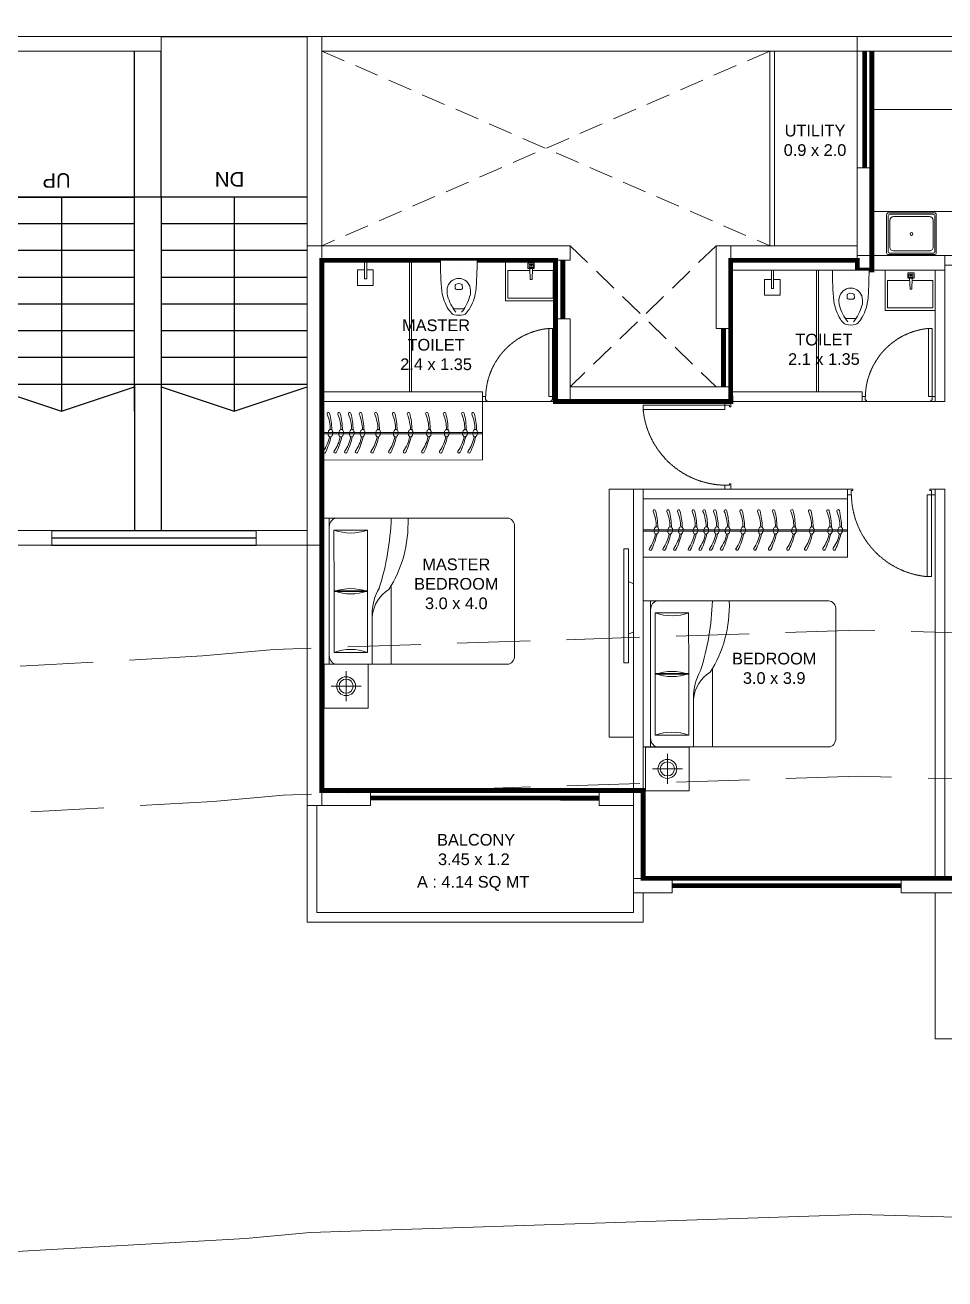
# Model space of a CAD drawing. Header units: inches. Extents: x 27644242 to 29761523, y -859349 to 216979.
# Drawn here: x 29189557 to 29199005, y -568808 to -555926 of the extents above; entities that cross this region are included whole.
import ezdxf

# ---------------------------------------------------------------- set-up
doc = ezdxf.new("R2010")
doc.units = ezdxf.units.IN
doc.header["$MEASUREMENT"] = 0
doc.set_wipeout_variables(frame=1)
for name, pattern in [('01-Xref Col Podium Lvl-1$0$HIDDEN', [0.375, 0.25, -0.125]), ('DASHED', [0.75, 0.5, -0.25]), ('DASHED2', [0.375, 0.25, -0.125]), ('HIDDEN', [0.375, 0.25, -0.125])]:
    doc.linetypes.add(name, pattern=pattern)
doc.layers.get('Defpoints').update_dxf_attribs({"color": 8})
for name, color, linetype, lineweight in [('AHC-A-DUCT', 14, 'HIDDEN', 5), ('DOOR', 4, 'Continuous', 0), ('ELEVATION', 40, 'Continuous', 13), ('FURN', 250, 'Continuous', 0), ('RVA Site Boundary', 17, 'Continuous', 15), ('WALL', 7, 'Continuous', 20), ('WINDOW', 162, 'Continuous', 13)]:
    doc.layers.add(name, color=color, linetype=linetype, lineweight=lineweight)
for name, color, linetype in [('KPA Elevation Line 3', 252, 'Continuous'), ('KPA General Plan Line', 1, 'Continuous'), ('KPA Glass', 152, 'Continuous'), ('KPA Stair Line', 253, 'Continuous'), ('KPA Text', 7, 'Continuous'), ('text', 7, 'Continuous')]:
    doc.layers.add(name, color=color, linetype=linetype)
doc.styles.add('AMITS', font='arial.ttf')
doc.styles.get("Standard").update_dxf_attribs({"font": 'swiss.ttf'})

# ---------------------------------------------------------------- blocks, each defined once
blk = doc.blocks.new('A$C69BC79EC')
for p, q in [((980, 3480), (230, 3230)), ((980, 1280), (980, 3480)), ((1730, 3230), (980, 3480)), ((2755, 3480), (2005, 3230)), ((2755, 1280), (2755, 3480)), ((3505, 3230), (2755, 3480))]:
    blk.add_line(p, q)
at = {"layer": 'KPA Elevation Line 3'}
for p, q in [((1730, 1280), (1730, 3480)), ((2005, 3480), (2005, 1280)), ((1730, 3205), (2005, 3205)), ((1730, 1280), (2005, 1280))]:
    blk.add_line(p, q, dxfattribs=at)
at = {"layer": 'KPA General Plan Line'}
blk.add_line((1730, -370), (230, -370), dxfattribs=at)
at = {"layer": 'KPA Glass', "ltscale": 500}
for p, q in [((2855, 4855), (755, 4855)), ((2855, 4780), (755, 4780)), ((2855, 4705), (755, 4705))]:
    blk.add_line(p, q, dxfattribs=at)
at = {"layer": 'KPA Stair Line', "ltscale": 500}
for p, q in [((1730, 3205), (1730, 4705)), ((2005, 3205), (2005, 4705)), ((1730, 1280), (1730, -220)), ((2005, 1280), (2005, -220))]:
    blk.add_line(p, q, dxfattribs=at)
at = {"layer": 'KPA Stair Line'}
for p, q in [((230, 3205), (1730, 3205)), ((2005, 3205), (3505, 3205)), ((230, 2930), (1730, 2930)), ((2005, 2930), (3505, 2930)), ((230, 2655), (1730, 2655)), ((2005, 2655), (3505, 2655)), ((230, 2380), (1730, 2380)), ((2005, 2380), (3505, 2380)), ((230, 2105), (1730, 2105)), ((2005, 2105), (3505, 2105)), ((230, 1830), (1730, 1830)), ((2005, 1830), (3505, 1830)), ((230, 1555), (1730, 1555)), ((2005, 1555), (3505, 1555)), ((230, 1280), (1730, 1280)), ((3505, 1280), (2005, 1280)), ((2005, 1280), (3505, 1280))]:
    blk.add_line(p, q, dxfattribs=at)
at = {"layer": 'WALL', "ltscale": 500}
for p, q in [((755, 4855), (80, 4855)), ((80, -370), (80, 4855)), ((755, 4705), (755, 4855)), ((2855, 4705), (2855, 4855)), ((3655, 4855), (2855, 4855)), ((3655, 4855), (3655, -370)), ((755, 4705), (230, 4705)), ((230, -370), (230, 4705)), ((3505, 4705), (2855, 4705)), ((3505, 4705), (3505, -220)), ((1730, -220), (3505, -220)), ((1730, -220), (1730, -370)), ((80, -370), (230, -370)), ((1730, -370), (3655, -370))]:
    blk.add_line(p, q, dxfattribs=at)
at = {"layer": 'KPA Text', "extrusion": (-0.021168, 5.594e-15, 0.999776)}
for s, p in [('DN', (-1023, 877, -18)), ('UP', (-1035, 2659, -55))]:
    blk.add_text(s, height=150, rotation=90, dxfattribs=at).set_placement(p)
blk = doc.blocks.new('DOOR_750')
at = {"layer": 'DOOR'}
for points in [[(-70, 50), (-32, 50), (-32, 750), (-70, 750)], [(-750, 50), (-718, 50), (-718, 12), (-705, 12), (-705, 0), (-750, 0)], [(0, 50), (-32, 50), (-32, 12), (-45, 12), (-45, 0), (0, 0)]]:
    blk.add_lwpolyline(points, close=True, dxfattribs=at)
at = {"layer": 'DOOR', "linetype": 'DASHED', "ltscale": 10}
blk.add_arc((-2, 38), 715, 95.4221, 179.0403, dxfattribs=at)
blk = doc.blocks.new('KITCHEN')
at = {"layer": 'FURN'}
for p, q in [((-135610, 231799, 0), (-135610, 232190, 0)), ((-135596, 231813, 0), (-135596, 232176, 0)), ((-135120, 232209, 0), (-135591, 232209, 0)), ((-135134, 232195, 0), (-135577, 232195, 0)), ((-135172, 232171, 0), (-135539, 232171, 0)), ((-135115, 231813, 0), (-135115, 232176, 0)), ((-135100, 231799, 0), (-135100, 232190, 0)), ((-135578, 231857, 0), (-135578, 232132, 0)), ((-135133, 232132, 0), (-135133, 231857, 0)), ((-135120, 231779, 0), (-135591, 231779, 0)), ((-135134, 231794, 0), (-135577, 231794, 0)), ((-135172, 231818, 0), (-135539, 231818, 0))]:
    blk.add_line(p, q, dxfattribs=at)
blk.add_circle((-135356, 231997, 0), 14.6, dxfattribs=at)
for centre, radius, start, end in [((-135591, 232190, 0), 19.4, 89.9999, 179.9999), ((-135577, 232176, 0), 19.4, 89.9999, 179.9999), ((-135539, 232132, 0), 38.9, 89.9999, 179.9999), ((-135172, 232132, 0), 38.9, 359.9999, 89.9999), ((-135134, 232176, 0), 19.4, 359.9999, 89.9999), ((-135120, 232190, 0), 19.4, 359.9999, 89.9999), ((-135591, 231799, 0), 19.4, 180.0001, 270.0001), ((-135577, 231813, 0), 19.4, 180.0001, 270.0001), ((-135539, 231857, 0), 38.9, 179.9999, 269.9999), ((-135172, 231857, 0), 38.9, 269.9999, 359.9999), ((-135134, 231813, 0), 19.4, 270.0001, 0.0001), ((-135120, 231799, 0), 19.4, 270.0001, 0.0001)]:
    blk.add_arc(centre, radius, start, end, dxfattribs=at)
blk = doc.blocks.new('DNDNDNNDDN')
at = {"layer": 'FURN', "extrusion": (9.36485e-09, 6.40542e-09, 1)}
blk.add_line((172, 833, 0), (173, 233, 0), dxfattribs=at)
at = {"layer": 'FURN'}
for p, q in [((2273, 833, 0), (172, 833, 0)), ((2272, 833, 0), (2273, 233, 0)), ((2273, 564, 0), (173, 564, 0)), ((2273, 552, 0), (174, 552, 0)), ((2273, 233, 0), (173, 233, 0))]:
    blk.add_line(p, q, dxfattribs=at)
at = {"layer": 'FURN', "extrusion": (9.36485e-09, 6.40542e-09, 1)}
for points in [[(244, 520, 0.144333), (253, 521, 0.107177), (262, 529, 0.077818), (269, 540, 0.065016), (272, 555, 0.065016), (272, 570, 0.077818), (268, 583, 0.107177), (260, 592, 0.144333), (252, 595, 0.144333), (243, 594, 0.107177), (234, 586, 0.077818), (227, 575, 0.065016), (224, 560, 0.065016), (224, 545, 0.077818), (228, 533, 0.107177), (236, 523, 0.144333)], [(349, 520, 0.144333), (358, 521, 0.107177), (367, 529, 0.077818), (373, 540, 0.065016), (377, 555, 0.065016), (376, 570, 0.077818), (372, 583, 0.107177), (365, 592, 0.144333), (356, 595, 0.144333), (347, 594, 0.107177), (338, 586, 0.077818), (332, 575, 0.065016), (328, 560, 0.065016), (329, 545, 0.077818), (333, 533, 0.107177), (340, 523, 0.144333)], [(537, 520, 0.144333), (546, 522, 0.107177), (555, 529, 0.077818), (561, 540, 0.065016), (565, 555, 0.065016), (564, 570, 0.077818), (560, 583, 0.107177), (553, 592, 0.144333), (544, 596, 0.144333), (535, 594, 0.107177), (526, 586, 0.077818), (520, 575, 0.065016), (516, 560, 0.065016), (517, 545, 0.077818), (521, 533, 0.107177), (528, 523, 0.144333)], [(719, 520, 0.144333), (728, 522, 0.107177), (737, 529, 0.077818), (743, 540, 0.065016), (747, 555, 0.065016), (747, 571, 0.077818), (743, 583, 0.107177), (735, 592, 0.144333), (727, 596, 0.144333), (718, 594, 0.107177), (708, 586, 0.077818), (702, 575, 0.065016), (698, 560, 0.065016), (699, 545, 0.077818), (703, 533, 0.107177), (710, 523, 0.144333)], [(907, 520, 0.144333), (916, 522, 0.107177), (925, 529, 0.077818), (932, 540, 0.065016), (935, 555, 0.065016), (935, 571, 0.077818), (931, 583, 0.107177), (923, 592, 0.144333), (915, 596, 0.144333), (906, 594, 0.107177), (897, 586, 0.077818), (890, 575, 0.065016), (887, 560, 0.065016), (887, 545, 0.077818), (891, 533, 0.107177), (899, 523, 0.144333)], [(1059, 520, 0.144333), (1068, 522, 0.107177), (1078, 529, 0.077818), (1084, 541, 0.065016), (1087, 555, 0.065016), (1087, 571, 0.077818), (1083, 583, 0.107177), (1076, 592, 0.144333), (1067, 596, 0.144333), (1058, 594, 0.107177), (1049, 586, 0.077818), (1042, 575, 0.065016), (1039, 560, 0.065016), (1039, 545, 0.077818), (1043, 533, 0.107177), (1051, 524, 0.144333)], [(1242, 520, 0.144333), (1251, 522, 0.107177), (1260, 529, 0.077818), (1266, 541, 0.065016), (1270, 555, 0.065016), (1269, 571, 0.077818), (1265, 583, 0.107177), (1258, 592, 0.144333), (1249, 596, 0.144333), (1240, 594, 0.107177), (1231, 587, 0.077818), (1225, 575, 0.065016), (1221, 560, 0.065016), (1222, 545, 0.077818), (1226, 533, 0.107177), (1233, 524, 0.144333)], [(1401, 520, 0.144333), (1410, 522, 0.107177), (1419, 530, 0.077818), (1426, 541, 0.065016), (1429, 556, 0.065016), (1429, 571, 0.077818), (1425, 583, 0.107177), (1417, 592, 0.144333), (1409, 596, 0.144333), (1400, 594, 0.107177), (1390, 587, 0.077818), (1384, 575, 0.065016), (1381, 561, 0.065016), (1381, 545, 0.077818), (1385, 533, 0.107177), (1393, 524, 0.144333)], [(1512, 520, 0.144333), (1520, 522, 0.107177), (1530, 530, 0.077818), (1536, 541, 0.065016), (1540, 556, 0.065016), (1539, 571, 0.077818), (1535, 583, 0.107177), (1528, 592, 0.144333), (1519, 596, 0.144333), (1510, 594, 0.107177), (1501, 587, 0.077818), (1495, 575, 0.065016), (1491, 561, 0.065016), (1492, 545, 0.077818), (1496, 533, 0.107177), (1503, 524, 0.144333)], [(1620, 520, 0.144333), (1629, 522, 0.107177), (1639, 530, 0.077818), (1645, 541, 0.065016), (1648, 556, 0.065016), (1648, 571, 0.077818), (1644, 583, 0.107177), (1637, 593, 0.144333), (1628, 596, 0.144333), (1619, 594, 0.107177), (1610, 587, 0.077818), (1603, 576, 0.065016), (1600, 561, 0.065016), (1600, 545, 0.077818), (1604, 533, 0.107177), (1612, 524, 0.144333)], [(1731, 520, 0.144333), (1740, 522, 0.107177), (1749, 530, 0.077818), (1756, 541, 0.065016), (1759, 556, 0.065016), (1759, 571, 0.077818), (1755, 583, 0.107177), (1747, 593, 0.144333), (1739, 596, 0.144333), (1730, 594, 0.107177), (1720, 587, 0.077818), (1714, 576, 0.065016), (1711, 561, 0.065016), (1711, 545, 0.077818), (1715, 533, 0.107177), (1723, 524, 0.144333)], [(1881, 520, 0.144333), (1890, 522, 0.107177), (1899, 530, 0.077818), (1905, 541, 0.065016), (1909, 556, 0.065016), (1909, 571, 0.077818), (1905, 583, 0.107177), (1897, 593, 0.144333), (1889, 596, 0.144333), (1880, 594, 0.107177), (1870, 587, 0.077818), (1864, 576, 0.065016), (1860, 561, 0.065016), (1861, 545, 0.077818), (1865, 533, 0.107177), (1872, 524, 0.144333)], [(1991, 520, 0.144333), (2000, 522, 0.107177), (2010, 530, 0.077818), (2016, 541, 0.065016), (2020, 556, 0.065016), (2019, 571, 0.077818), (2015, 583, 0.107177), (2008, 593, 0.144333), (1999, 596, 0.144333), (1990, 594, 0.107177), (1981, 587, 0.077818), (1975, 576, 0.065016), (1971, 561, 0.065016), (1971, 545, 0.077818), (1975, 533, 0.107177), (1983, 524, 0.144333)], [(2132, 520, 0.144333), (2141, 522, 0.107177), (2151, 530, 0.077818), (2157, 541, 0.065016), (2160, 556, 0.065016), (2160, 571, 0.077818), (2156, 583, 0.107177), (2149, 593, 0.144333), (2140, 596, 0.144333), (2131, 594, 0.107177), (2122, 587, 0.077818), (2115, 576, 0.065016), (2112, 561, 0.065016), (2112, 545, 0.077818), (2116, 533, 0.107177), (2124, 524, 0.144333)]]:
    blk.add_lwpolyline(points, format="xyb", close=True, dxfattribs=at)
for points in [[(234, 525, 0.057952), (257, 354, 1.08017), (282, 363, -0.102886), (250, 520, -0.821198)], [(338, 525, 0.057952), (362, 354, 1.08017), (386, 363, -0.102886), (354, 520, -0.821198)], [(526, 525, 0.057952), (550, 354, 1.08017), (574, 363, -0.102886), (542, 520, -0.821198)], [(709, 525, 0.057952), (732, 354, 1.08017), (757, 363, -0.102886), (725, 520, -0.821198)], [(897, 525, 0.057952), (920, 355, 1.08017), (945, 363, -0.102886), (913, 521, -0.821198)], [(1049, 525, 0.057952), (1072, 355, 1.08017), (1097, 363, -0.102886), (1065, 521, -0.821198)], [(1231, 525, 0.057952), (1254, 355, 1.08017), (1279, 363, -0.102886), (1247, 521, -0.821198)], [(1391, 525, 0.057952), (1414, 355, 1.08017), (1439, 363, -0.102886), (1407, 521, -0.821198)], [(1501, 525, 0.057952), (1524, 355, 1.08017), (1549, 363, -0.102886), (1517, 521, -0.821198)], [(1610, 525, 0.057952), (1633, 355, 1.08017), (1658, 363, -0.102886), (1626, 521, -0.821198)], [(1721, 526, 0.057952), (1744, 355, 1.08017), (1769, 363, -0.102886), (1737, 521, -0.821198)], [(1871, 525, 0.057952), (1894, 355, 1.08017), (1919, 363, -0.102886), (1887, 521, -0.821198)], [(1981, 526, 0.057952), (2004, 355, 1.08017), (2029, 363, -0.102886), (1997, 521, -0.821198)], [(2122, 525, 0.057952), (2145, 355, 1.08017), (2170, 363, -0.102886), (2138, 521, -0.821198)]]:
    blk.add_lwpolyline(points, format="xyb", dxfattribs=at)
for centre, radius, start, end in [((967, 426, 0), 745, 153.8497, 167.1166), ((644, 515, 0), 395, 145.0214, 168.5184), ((310, 749, 0), 13.2, 325.0212, 153.8495), ((1072, 426, 0), 745, 153.8497, 167.1166), ((749, 515, 0), 395, 145.0214, 168.5184), ((415, 749, 0), 13.2, 325.0212, 153.8495), ((1260, 426, 0), 745, 153.8497, 167.1166), ((937, 515, 0), 395, 145.0214, 168.5184), ((603, 749, 0), 13.2, 325.0212, 153.8495), ((1442, 426, 0), 745, 153.8497, 167.1166), ((1119, 515, 0), 395, 145.0214, 168.5184), ((785, 749, 0), 13.2, 325.0212, 153.8495), ((1630, 427, 0), 745, 153.8497, 167.1166), ((1307, 515, 0), 395, 145.0214, 168.5184), ((973, 749, 0), 13.2, 325.0212, 153.8495), ((1783, 427, 0), 745, 153.8497, 167.1166), ((1460, 516, 0), 395, 145.0214, 168.5184), ((1125, 749, 0), 13.2, 325.0212, 153.8495), ((1965, 427, 0), 745, 153.8497, 167.1166), ((1642, 516, 0), 395, 145.0214, 168.5184), ((1308, 749, 0), 13.2, 325.0212, 153.8495), ((2124, 427, 0), 745, 153.8497, 167.1166), ((1801, 516, 0), 395, 145.0214, 168.5184), ((1467, 749, 0), 13.2, 325.0212, 153.8495), ((2235, 427, 0), 745, 153.8497, 167.1166), ((1912, 516, 0), 395, 145.0214, 168.5184), ((1578, 749, 0), 13.2, 325.0212, 153.8495), ((2344, 427, 0), 745, 153.8497, 167.1166), ((2020, 516, 0), 395, 145.0214, 168.5184), ((1686, 750, 0), 13.2, 325.0212, 153.8495), ((2454, 427, 0), 745, 153.8497, 167.1166), ((2131, 516, 0), 395, 145.0214, 168.5184), ((1797, 750, 0), 13.2, 325.0212, 153.8495), ((2604, 427, 0), 745, 153.8497, 167.1166), ((2281, 516, 0), 395, 145.0214, 168.5184), ((1947, 750, 0), 13.2, 325.0212, 153.8495), ((2715, 427, 0), 745, 153.8497, 167.1166), ((2392, 516, 0), 395, 145.0214, 168.5184), ((2057, 750, 0), 13.2, 325.0212, 153.8495), ((2856, 427, 0), 745, 153.8497, 167.1166), ((2532, 516, 0), 395, 145.0214, 168.5184), ((2198, 750, 0), 13.2, 325.0212, 153.8495)]:
    blk.add_arc(centre, radius, start, end, dxfattribs=at)
blk = doc.blocks.new('A$C700F438C')
at = {"layer": 'FURN', "color": 8, "extrusion": (-6.65399e-08, 5.27913e-08, 1)}
for p, q in [((0.073, 1.5, 0), (1.83, 1.5, 0)), ((1.98, 1.5, 0), (1.53, 1.5, 0)), ((1.98, 1.5, 0), (1.53, 1.5, 0)), ((1.98, 1.5, 0), (1.53, 1.5, 0)), ((1.904, 1.5, 0), (1.904, 0, 0)), ((0, 0.091, 0), (0, 1.409, 0)), ((1.855, 1.378, 0), (1.512, 1.378, 0)), ((1.512, 1.378, 0), (1.512, 0.747, 0)), ((1.855, 0.747, 0), (1.855, 1.378, 0)), ((1.267, 0.799, 0), (1.267, 0, 0)), ((1.512, 0.122, 0), (1.512, 0.754, 0)), ((1.512, 0.754, 0), (1.855, 0.754, 0)), ((1.512, 0.747, 0), (1.855, 0.747, 0)), ((1.855, 0.754, 0), (1.855, 0.122, 0)), ((1.463, 0.503, 0), (1.463, 0, 0)), ((1.83, 0, 0), (0.074, 0, 0)), ((1.855, 0.122, 0), (1.512, 0.122, 0)), ((1.904, 0, 0), (1.98, 0, 0))]:
    blk.add_line(p, q, dxfattribs=at)
at = {"layer": 'FURN', "linetype": 'Continuous', "lineweight": 0, "extrusion": (-6.65399e-08, 5.27913e-08, 1)}
blk.add_line((1.83, 0, 0), (1.917, 0, 0), dxfattribs=at)
at = {"layer": 'FURN', "color": 8, "extrusion": (6.65399e-08, -5.27913e-08, -1)}
for centre, major_axis, ratio, start_param, end_param in [((0.073, 1.409, 0), (0, -0.0914, 0), 0.803207, 1.570796, 3.141593), ((1.959, 1.454, 0), (0, -1.077, 0), 0.803207, 0.880587, 1.613256), ((3.067, 1.603, 0), (0, -2.243, 0), 0.803207, 1.197175, 1.525138), ((1.83, 1.409, 0), (0, -0.0914, 0), 0.803207, 3.141593, 4.712389), ((1.683, 2.11, 0), (0, -0.762, 0), 0.803207, -0.283794, 0.283794), ((-0.032, 0.19, 0), (-1.467, -0.494, 0), 0.581007, 3.019706, 3.343381), ((1.684, 0.015, 0), (0, -0.762, 0), 0.803207, 2.857799, 3.425387), ((0.669, 0.085, 0), (-0.705, -0.615, 0), 0.604617, 2.952061, 3.536756), ((0.074, 0.091, 0), (0, -0.0914, 0), 0.803207, 0, 1.570796), ((1.83, 0.092, 0), (0, -0.0914, 0), 0.803207, -1.570796, 0)]:
    blk.add_ellipse(centre, major_axis=major_axis, ratio=ratio, start_param=start_param, end_param=end_param, dxfattribs=at)
at = {"layer": 'FURN', "color": 8, "extrusion": (-6.65399e-08, 5.27913e-08, 1)}
for centre, start_param, end_param in [((1.683, 1.485, 0), -0.283794, 0.283794), ((1.684, -0.61, 0), 2.857799, 3.425387)]:
    blk.add_ellipse(centre, major_axis=(0, -0.762, 0), ratio=0.803207, start_param=start_param, end_param=end_param, dxfattribs=at)
blk = doc.blocks.new('BEDROOM')
at = {"layer": 'FURN', "linetype": 'Continuous', "extrusion": (-5.00305e-08, -8.66553e-08, 1)}
for p, q in [((1066, 501, 0), (1066, 193, 0)), ((912, 347, 0), (1220, 347, 0))]:
    blk.add_line(p, q, dxfattribs=at)
at = {"layer": 'FURN', "ltscale": 500}
blk.add_line((1315, 122, 0), (1315, -1378, 0), dxfattribs=at)
at = {"layer": 'FURN', "ltscale": 0.05, "extrusion": (-5.00305e-08, -8.66553e-08, 1), "elevation": 0}
blk.add_lwpolyline([(1291, 122), (841, 122), (841, 572), (1291, 572)], close=True, dxfattribs=at)
at = {"layer": 'FURN', "linetype": 'Continuous', "extrusion": (-5.00305e-08, -8.66553e-08, 1)}
for radius in [97, 72.8]:
    blk.add_circle((1066, 347, 0), radius, dxfattribs=at)
at = {"layer": 'FURN', "extrusion": (-3.01072e-07, 1.30707e-07, 1), "xscale": -1000.000000000015, "yscale": 1000.000000000015, "zscale": 1000.000000000007, "rotation": 180.0236273616612}
blk.add_blockref('A$C700F438C', (-665, 121, 0), dxfattribs=at)
blk = doc.blocks.new('TVVVV')
at = {"layer": 'FURN', "ltscale": 1000, "elevation": 0}
blk.add_lwpolyline([(-130, 740), (-82, 740), (-82, -429), (-130, -429)], close=True, dxfattribs=at)
for points in [[(-130, 447), (-179, 422)], [(-130, -96), (-179, -71)]]:
    blk.add_lwpolyline(points, dxfattribs=at)
blk = doc.blocks.new('A$C3D5F2F58')
at = {"color": 0, "linetype": 'ByBlock'}
blk.add_wipeout([(188, 0), (-188, 0), (-185, -125), (-183, -194), (-179, -263), (-176, -302), (-170, -349), (-151, -415), (-144, -433), (-131, -459), (-112, -495), (-106, -504), (-86, -530), (-72, -545), (-64, -553), (-56, -558), (-41, -562), (-23, -564), (3, -565), (30, -563), (47, -561), (56, -558), (74, -543), (101, -511), (135, -451), (158, -392), (171, -340), (179, -260), (185, -136), (187, -46)], dxfattribs=at)
for p, q in [((-188, 0), (188, 0)), ((0, -63), (0, -63)), ((-38, -282), (-36, -255)), ((36, -255), (38, -282)), ((-24, -298), (24, -298)), ((-43, -497), (43, -497))]:
    blk.add_line(p, q, dxfattribs=at)
at = {"color": 0, "linetype": 'ByBlock', "extrusion": (0, 0, -1)}
for centre, major_axis, ratio, start_param, end_param in [((3903, 5), (4088, 164), 0.940247, 3.100232, 3.182953), ((-3903, 5), (-4088, 164), 0.940247, 3.100232, 3.182953), ((0, -305), (84.4, 84.4), 1, 4.07333, 6.922251), ((-27, -256), (6.03, 6.03), 1, 4.01894, 4.852375), ((0, -292), (-38.2, 38.2), 1, 0.139988, 1.430816), ((27, -256), (6.03, 6.03), 1, -0.139979, 0.693472), ((276, -258), (321, 321), 1, 3.353441, 3.79389), ((87, -319), (147, 147), 1, 3.705861, 4.079165), ((326, -246), (-323, 323), 1, 4.816657, 5.23508), ((-24, -284), (10, 10), 1, 2.356198, 4.018929), ((24, -284), (-10, 10), 1, 2.264265, 3.926995), ((-326, -246), (-323, 323), 1, 2.618909, 3.037332), ((-276, -258), (-321, 321), 1, 2.489302, 2.929752), ((-87, -319), (-147, 147), 1, 2.204028, 2.577331), ((119, -350), (193, 193), 1, 3.092098, 3.328462), ((-43, -474), (16.1, 16.1), 1, 2.356198, 3.387836), ((43, -474), (16.1, 16.1), 1, 1.324559, 2.356198), ((-119, -350), (193, 193), 1, 1.383935, 1.620298), ((-41, -527), (24.1, 24.1), 1, 2.528301, 3.092099), ((0, -292), (-193, 193), 1, 3.75489, 4.099099), ((41, -527), (24.1, 24.1), 1, 1.620298, 2.184095)]:
    blk.add_ellipse(centre, major_axis=major_axis, ratio=ratio, start_param=start_param, end_param=end_param, dxfattribs=at)
blk = doc.blocks.new('A$C3E645E75')
at = {"extrusion": (0, 0, -1), "zscale": -0.9999999999999998, "rotation": 179.9999999999989}
blk.add_blockref('A$C3D5F2F58', (0, 0), dxfattribs=at)
blk = doc.blocks.new('A$C3C731254-flat-1')
at = {"layer": 'FURN'}
for p, q in [((-77430, -2820), (-77431, -2802)), ((-77430, -2802), (-77318, -2797)), ((-77430, -2820), (-77318, -2825))]:
    blk.add_line(p, q, dxfattribs=at)
for points in [[(-77233, -3061), (-77648, -3061), (-77648, -2547), (-77233, -2547)], [(-77263, -2843), (-77263, -2778), (-77318, -2778), (-77318, -2843)], [(-77275, -2831), (-77275, -2791), (-77306, -2791), (-77306, -2831)], [(-77287, -2819), (-77287, -2803), (-77293, -2803), (-77293, -2819)]]:
    blk.add_lwpolyline(points, close=True, dxfattribs=at)
blk.add_lwpolyline([(-77339, -2824), (-77339, -3036), (-77623, -3036), (-77623, -2572), (-77339, -2572), (-77339, -2798)], dxfattribs=at)
blk = doc.blocks.new('A$C3A956F37-flat-1')
at = {"layer": 'FURN'}
blk.add_line((-168, 90), (0, 90), dxfattribs=at)
for points in [[(-97, 67), (-97, 0), (-259, 0), (-259, 161), (-97, 161), (-97, 90)], [(0, 67), (-191, 67), (-191, 90), (-168, 90)]]:
    blk.add_lwpolyline(points, dxfattribs=at)
blk = doc.blocks.new('wardrobe')
at = {"layer": 'FURN', "extrusion": (9.36485e-09, -6.40542e-09, 1)}
for p, q in [((-179340, 670701, 0), (-179340, 671302, 0)), ((-179340, 671302, 0), (-177690, 671301, 0)), ((-177690, 670700, 0), (-179340, 670701, 0))]:
    blk.add_line(p, q, dxfattribs=at)
at = {"layer": 'FURN'}
for p, q in [((-177690, 670700, 0), (-177690, 671301, 0)), ((-177690, 670981, 0), (-179339, 670982, 0)), ((-177690, 670969, 0), (-179339, 670970, 0))]:
    blk.add_line(p, q, dxfattribs=at)
at = {"layer": 'FURN', "extrusion": (9.36485e-09, -6.40542e-09, 1)}
for points in [[(-179279, 671009, -0.057952), (-179255, 671179, -1.08017), (-179230, 671171, 0.102886), (-179262, 671013, 0.821198)], [(-179174, 671009, -0.057952), (-179151, 671179, -1.08017), (-179126, 671171, 0.102886), (-179158, 671013, 0.821198)], [(-178986, 671009, -0.057952), (-178963, 671179, -1.08017), (-178938, 671171, 0.102886), (-178970, 671013, 0.821198)], [(-178804, 671008, -0.057952), (-178781, 671179, -1.08017), (-178756, 671171, 0.102886), (-178788, 671013, 0.821198)], [(-178616, 671008, -0.057952), (-178592, 671179, -1.08017), (-178567, 671171, 0.102886), (-178599, 671013, 0.821198)], [(-178463, 671008, -0.057952), (-178440, 671179, -1.08017), (-178415, 671170, 0.102886), (-178447, 671013, 0.821198)], [(-178281, 671008, -0.057952), (-178258, 671179, -1.08017), (-178233, 671170, 0.102886), (-178265, 671013, 0.821198)], [(-178122, 671008, -0.057952), (-178099, 671179, -1.08017), (-178074, 671170, 0.102886), (-178106, 671013, 0.821198)], [(-178011, 671008, -0.057952), (-177988, 671179, -1.08017), (-177963, 671170, 0.102886), (-177995, 671013, 0.821198)], [(-177902, 671008, -0.057952), (-177879, 671179, -1.08017), (-177854, 671170, 0.102886), (-177886, 671013, 0.821198)], [(-177792, 671008, -0.057952), (-177769, 671179, -1.08017), (-177744, 671170, 0.102886), (-177776, 671013, 0.821198)]]:
    blk.add_lwpolyline(points, format="xyb", dxfattribs=at)
for points in [[(-179268, 671014, -0.144333), (-179259, 671012, -0.107177), (-179250, 671005, -0.077818), (-179244, 670993, -0.065016), (-179240, 670979, -0.065016), (-179241, 670963, -0.077818), (-179245, 670951, -0.107177), (-179252, 670942, -0.144333), (-179261, 670938, -0.144333), (-179269, 670940, -0.107177), (-179279, 670947, -0.077818), (-179285, 670959, -0.065016), (-179289, 670974, -0.065016), (-179288, 670989, -0.077818), (-179284, 671001, -0.107177), (-179277, 671010, -0.144333)], [(-179164, 671014, -0.144333), (-179155, 671012, -0.107177), (-179146, 671004, -0.077818), (-179139, 670993, -0.065016), (-179136, 670978, -0.065016), (-179136, 670963, -0.077818), (-179140, 670951, -0.107177), (-179148, 670942, -0.144333), (-179156, 670938, -0.144333), (-179165, 670940, -0.107177), (-179174, 670947, -0.077818), (-179181, 670959, -0.065016), (-179184, 670973, -0.065016), (-179184, 670989, -0.077818), (-179180, 671001, -0.107177), (-179172, 671010, -0.144333)], [(-178976, 671014, -0.144333), (-178967, 671012, -0.107177), (-178958, 671004, -0.077818), (-178951, 670993, -0.065016), (-178948, 670978, -0.065016), (-178948, 670963, -0.077818), (-178952, 670951, -0.107177), (-178960, 670941, -0.144333), (-178968, 670938, -0.144333), (-178977, 670940, -0.107177), (-178986, 670947, -0.077818), (-178993, 670958, -0.065016), (-178996, 670973, -0.065016), (-178996, 670989, -0.077818), (-178992, 671001, -0.107177), (-178984, 671010, -0.144333)], [(-178794, 671014, -0.144333), (-178785, 671012, -0.107177), (-178775, 671004, -0.077818), (-178769, 670993, -0.065016), (-178765, 670978, -0.065016), (-178766, 670963, -0.077818), (-178770, 670951, -0.107177), (-178777, 670941, -0.144333), (-178786, 670938, -0.144333), (-178795, 670940, -0.107177), (-178804, 670947, -0.077818), (-178810, 670958, -0.065016), (-178814, 670973, -0.065016), (-178814, 670989, -0.077818), (-178810, 671001, -0.107177), (-178802, 671010, -0.144333)], [(-178605, 671014, -0.144333), (-178596, 671012, -0.107177), (-178587, 671004, -0.077818), (-178581, 670993, -0.065016), (-178577, 670978, -0.065016), (-178578, 670963, -0.077818), (-178582, 670951, -0.107177), (-178589, 670941, -0.144333), (-178598, 670938, -0.144333), (-178606, 670940, -0.107177), (-178616, 670947, -0.077818), (-178622, 670958, -0.065016), (-178626, 670973, -0.065016), (-178625, 670989, -0.077818), (-178621, 671001, -0.107177), (-178614, 671010, -0.144333)], [(-178453, 671013, -0.144333), (-178444, 671012, -0.107177), (-178435, 671004, -0.077818), (-178428, 670993, -0.065016), (-178425, 670978, -0.065016), (-178425, 670963, -0.077818), (-178429, 670951, -0.107177), (-178437, 670941, -0.144333), (-178445, 670938, -0.144333), (-178454, 670939, -0.107177), (-178464, 670947, -0.077818), (-178470, 670958, -0.065016), (-178473, 670973, -0.065016), (-178473, 670988, -0.077818), (-178469, 671001, -0.107177), (-178461, 671010, -0.144333)], [(-178271, 671013, -0.144333), (-178262, 671012, -0.107177), (-178253, 671004, -0.077818), (-178246, 670993, -0.065016), (-178243, 670978, -0.065016), (-178243, 670963, -0.077818), (-178247, 670951, -0.107177), (-178255, 670941, -0.144333), (-178263, 670938, -0.144333), (-178272, 670939, -0.107177), (-178281, 670947, -0.077818), (-178288, 670958, -0.065016), (-178291, 670973, -0.065016), (-178291, 670988, -0.077818), (-178287, 671001, -0.107177), (-178279, 671010, -0.144333)], [(-178111, 671013, -0.144333), (-178103, 671012, -0.107177), (-178093, 671004, -0.077818), (-178087, 670993, -0.065016), (-178083, 670978, -0.065016), (-178084, 670963, -0.077818), (-178088, 670951, -0.107177), (-178095, 670941, -0.144333), (-178104, 670938, -0.144333), (-178113, 670939, -0.107177), (-178122, 670947, -0.077818), (-178128, 670958, -0.065016), (-178132, 670973, -0.065016), (-178131, 670988, -0.077818), (-178127, 671000, -0.107177), (-178120, 671010, -0.144333)], [(-178001, 671013, -0.144333), (-177992, 671012, -0.107177), (-177983, 671004, -0.077818), (-177976, 670993, -0.065016), (-177973, 670978, -0.065016), (-177973, 670963, -0.077818), (-177977, 670950, -0.107177), (-177985, 670941, -0.144333), (-177993, 670938, -0.144333), (-178002, 670939, -0.107177), (-178011, 670947, -0.077818), (-178018, 670958, -0.065016), (-178021, 670973, -0.065016), (-178021, 670988, -0.077818), (-178017, 671000, -0.107177), (-178009, 671010, -0.144333)], [(-177892, 671013, -0.144333), (-177883, 671012, -0.107177), (-177874, 671004, -0.077818), (-177867, 670993, -0.065016), (-177864, 670978, -0.065016), (-177864, 670963, -0.077818), (-177868, 670950, -0.107177), (-177876, 670941, -0.144333), (-177884, 670938, -0.144333), (-177893, 670939, -0.107177), (-177903, 670947, -0.077818), (-177909, 670958, -0.065016), (-177912, 670973, -0.065016), (-177912, 670988, -0.077818), (-177908, 671000, -0.107177), (-177900, 671010, -0.144333)], [(-177782, 671013, -0.144333), (-177773, 671012, -0.107177), (-177763, 671004, -0.077818), (-177757, 670993, -0.065016), (-177753, 670978, -0.065016), (-177754, 670963, -0.077818), (-177758, 670950, -0.107177), (-177765, 670941, -0.144333), (-177774, 670938, -0.144333), (-177783, 670939, -0.107177), (-177792, 670947, -0.077818), (-177798, 670958, -0.065016), (-177802, 670973, -0.065016), (-177801, 670988, -0.077818), (-177798, 671000, -0.107177), (-177790, 671010, -0.144333)]]:
    blk.add_lwpolyline(points, format="xyb", close=True, dxfattribs=at)
for centre, radius, start, end in [((-178545, 671107, 0), 745, 192.8834, 206.1503), ((-178868, 671018, 0), 395, 191.4816, 214.9786), ((-178441, 671107, 0), 745, 192.8834, 206.1503), ((-178764, 671018, 0), 395, 191.4816, 214.9786), ((-178253, 671107, 0), 745, 192.8834, 206.1503), ((-178576, 671018, 0), 395, 191.4816, 214.9786), ((-178070, 671107, 0), 745, 192.8834, 206.1503), ((-178393, 671018, 0), 395, 191.4816, 214.9786), ((-177882, 671107, 0), 745, 192.8834, 206.1503), ((-178205, 671018, 0), 395, 191.4816, 214.9786), ((-177730, 671107, 0), 745, 192.8834, 206.1503), ((-178053, 671018, 0), 395, 191.4816, 214.9786), ((-177548, 671107, 0), 745, 192.8834, 206.1503), ((-177871, 671018, 0), 395, 191.4816, 214.9786), ((-177388, 671107, 0), 745, 192.8834, 206.1503), ((-177711, 671018, 0), 395, 191.4816, 214.9786), ((-177278, 671107, 0), 745, 192.8834, 206.1503), ((-177601, 671018, 0), 395, 191.4816, 214.9786), ((-177169, 671107, 0), 745, 192.8834, 206.1503), ((-177492, 671018, 0), 395, 191.4816, 214.9786), ((-177058, 671107, 0), 745, 192.8834, 206.1503), ((-177381, 671018, 0), 395, 191.4816, 214.9786), ((-179202, 670785, 0), 13.2, 206.1505, 34.9788), ((-179098, 670785, 0), 13.2, 206.1505, 34.9788), ((-178910, 670784, 0), 13.2, 206.1505, 34.9788), ((-178728, 670784, 0), 13.2, 206.1505, 34.9788), ((-178539, 670784, 0), 13.2, 206.1505, 34.9788), ((-178387, 670784, 0), 13.2, 206.1505, 34.9788), ((-178205, 670784, 0), 13.2, 206.1505, 34.9788), ((-178045, 670784, 0), 13.2, 206.1505, 34.9788), ((-177935, 670784, 0), 13.2, 206.1505, 34.9788), ((-177826, 670784, 0), 13.2, 206.1505, 34.9788), ((-177715, 670784, 0), 13.2, 206.1505, 34.9788)]:
    blk.add_arc(centre, radius, start, end, dxfattribs=at)

msp = doc.modelspace()

# ---------------------------------------------------------------- linework, layer by layer
at = {"layer": 'AHC-A-DUCT', "linetype": 'DASHED2', "ltscale": 1000}
for p, q in [((29192605, -556192.7), (29197205, -558192.7)), ((29197205, -556192.7), (29192605, -558192.8)), ((29195154.9, -558192.8), (29196654, -559642.7)), ((29196654.7, -558192.7), (29195155, -559642.7))]:
    msp.add_line(p, q, dxfattribs=at)
at = {"layer": 'Defpoints', "ltscale": 500}
msp.add_lwpolyline([(29198255, -556192.7, 50, 50, 0), (29198255, -558442.7, 50, 50, 0), (29198105, -558442.7, 50, 50, 0), (29198105, -558342.7, 50, 50, 0), (29196804.7, -558342.7, 50, 50, 0), (29196804.9, -559792.7, 50, 50, 0), (29195005, -559792.7, 50, 50, 0), (29195005, -558342.8, 50, 50, 0), (29192605, -558342.8, 50, 50, 0), (29192605, -563790.4, 50, 50, 0), (29195905, -563790.5, 50, 50, 0), (29195904.9, -564692.8, 50, 50, 0), (29198905, -564692.7, 50, 50, 0), (29198905, -564692.7, 50, 50, 0), (29202305, -564692.7, 50, 50, 0), (29202305, -556192.7, 50, 50, 0), (29200905, -556192.7, 50, 50, 0)], format="xyseb", dxfattribs=at)
at = {"layer": 'ELEVATION', "ltscale": 500}
msp.add_line((29197255, -556192.7), (29197255, -558192.7), dxfattribs=at)
msp.add_lwpolyline([(29198105, -558192.7), (29197205, -558192.7), (29197205, -556192.7), (29198105, -556192.7)], close=True, dxfattribs=at)
for points in [[(29195905, -564842.7), (29195905, -565142.8), (29192455, -565142.8), (29192455, -563942.8)], [(29195805, -564842.7), (29195805, -565042.8), (29192555, -565042.8), (29192555, -563942.8)], [(29202455, -564842.7), (29202455, -566342.8), (29198905, -566342.8), (29198905, -564842.7)]]:
    msp.add_lwpolyline(points, dxfattribs=at)
at = {"layer": 'FURN', "ltscale": 500}
for p, q in [((29198255, -556792.7), (29201155, -556792.7)), ((29198255, -557842.7), (29200555, -557842.7)), ((29193505, -559692.7), (29193505, -558342.8)), ((29193525, -559692.7), (29193525, -558342.8)), ((29197684.8, -559692.7), (29197684.8, -558442.6)), ((29197704.8, -559692.7), (29197704.8, -558442.6)), ((29195005, -559792.7), (29194255, -559792.7)), ((29198155, -559792.7), (29198905, -559792.7))]:
    msp.add_line(p, q, dxfattribs=at)
msp.add_lwpolyline([(29195805, -563242.7), (29195555, -563242.7), (29195555, -560692.7), (29195805, -560692.7)], close=True, dxfattribs=at)
at = {"layer": 'RVA Site Boundary', "color": 252, "linetype": '01-Xref Col Podium Lvl-1$0$HIDDEN', "ltscale": 3000}
for points in [[(29231312, -549025.5), (29232593.5, -553810.5), (29232809, -554593.2), (29230679.7, -558519.2), (29233721.9, -561379.8), (29233857.3, -565592.2), (29233201.3, -566975.4), (29232989.8, -566957), (29225919.7, -566343), (29223927.3, -566088.3), (29223618.3, -564480.6), (29220459.5, -563897), (29220222.7, -563853.2), (29211095.5, -561637.6), (29205394.3, -563466), (29204079.9, -563809.2), (29198121.3, -563642.6), (29192206.9, -563837.4), (29191488.7, -563902.8), (29184187.3, -564319.7)], [(29229864.4, -549418.7), (29231145.9, -554203.6), (29231202.5, -554409), (29228810, -558820.2), (29232242.6, -562047.8), (29232346.4, -565277.5), (29232292.7, -565390.8), (29226079.8, -564851.2), (29225195.2, -564738.2), (29224898, -563191.7), (29220732.1, -562421.9), (29220536.2, -562385.7), (29211039.3, -560080.4), (29204975.4, -562025.1), (29203907.9, -562303.8), (29198117.6, -562141.9), (29192114.1, -562339.6), (29191377.9, -562406.7), (29184076.5, -562823.6)]]:
    msp.add_lwpolyline(points, dxfattribs=at)
at = {"layer": 'RVA Site Boundary', "ltscale": 500}
msp.add_lwpolyline([(29206650.9, -567788.7), (29204804, -568271.1), (29204289, -568316.8), (29198132.5, -568144.7), (29192485.4, -568330.7), (29191821.2, -568391.2), (29184519.6, -568808.1)], dxfattribs=at)
at = {"layer": 'WALL', "ltscale": 500}
for p, q in [((29198255, -557392.7), (29198105, -557392.7)), ((29198255, -558292.7), (29198255, -557392.7)), ((29198105, -558192.7), (29196804.8, -558192.7)), ((29196804.8, -558192.7), (29196804.8, -558342.7)), ((29199005, -558292.7), (29198105, -558292.7)), ((29199005, -558442.7), (29199005, -558292.7)), ((29196804.8, -558342.7), (29198105, -558342.7))]:
    msp.add_line(p, q, dxfattribs=at)
for points in [[(29192605.4, -556192.7), (29198105, -556192.7), (29198105, -556042.7), (29192605.4, -556042.7)], [(29201305, -556042.7), (29198105, -556042.7), (29198105, -556192.7), (29201305, -556192.7)], [(29192455, -563942.8), (29192605, -563942.8), (29192605, -558192.8), (29192455, -558192.8)], [(29196654.8, -558192.7), (29196804.8, -558192.7), (29196804.8, -559042.7), (29196654.8, -559042.7)], [(29201255, -558392.7), (29201255, -558292.7), (29199005, -558292.7), (29199005, -558392.7)], [(29199005, -558442.7), (29198905, -558442.7), (29198905, -559792.7), (29199005, -559792.7)], [(29195005, -559792.7), (29195155, -559792.7), (29195155, -558942.7), (29195005, -558942.7)], [(29196805, -559642.7), (29195155, -559642.7), (29195155, -559792.7), (29196805, -559792.7)], [(29198155, -559792.7), (29198155, -559692.7), (29196805, -559692.7), (29196805, -559792.7)], [(29195905, -560692.7), (29195805, -560692.7), (29195805, -564692.7), (29195905, -564692.7)], [(29198005, -560792.7), (29198005, -560692.7), (29195905, -560692.7), (29195905, -560792.7)], [(29199005, -560692.7), (29198905, -560692.7), (29198905, -564692.7), (29199005, -564692.7)], [(29193105, -563942.3), (29193105, -563792.3), (29192605, -563792.7), (29192605, -563942.7)], [(29195805, -563942.3), (29195805, -563792.3), (29195455, -563792.7), (29195455, -563942.7)], [(29196205, -564842.7), (29196205, -564692.7), (29195805, -564692.7), (29195805, -564842.7)], [(29199705, -564842.7), (29199705, -564692.7), (29198555, -564692.7), (29198555, -564842.7)]]:
    msp.add_lwpolyline(points, close=True, dxfattribs=at)
msp.add_lwpolyline([(29192605, -559792.7), (29194255, -559792.7), (29194255, -559692.7), (29192605, -559692.7)], dxfattribs=at)
at = {"layer": 'WINDOW', "ltscale": 500, "const_width": 50}
for points in [[(29198180, -557392.7), (29198180, -556192.7)], [(29195080, -558942.7), (29195080, -558342.8)], [(29196729.8, -559042.7), (29196729.8, -559642.7)], [(29195455, -563867.7), (29193105, -563867.3)], [(29196205, -564767.7), (29198555, -564767.7)]]:
    msp.add_lwpolyline(points, dxfattribs=at)

# ---------------------------------------------------------------- block references
at = {"ltscale": 500, "rotation": 180}
msp.add_blockref('A$C69BC79EC', (29192685, -556412.7), dxfattribs=at)
at = {"rotation": 89.99999999999126}
for name, p in [('A$C3A956F37-flat-1', (29193132.6, -558342.8)), ('A$C3C731254-flat-1', (29191944.4, -481109.5)), ('A$C3A956F37-flat-1', (29197312.5, -558442.6)), ('A$C3C731254-flat-1', (29195844.4, -481209.4))]:
    msp.add_blockref(name, p, dxfattribs=at)
at = {"layer": 'DOOR'}
msp.add_blockref('DOOR_750', (29195005, -559792.7), dxfattribs=at)
at = {"layer": 'DOOR', "yscale": 1.200000000020023, "zscale": 1.200000000020023}
for p, xscale, rotation in [((29196805, -559792.6), 1.200000000020023, 90.00000000000001), ((29198905, -560692.7), -1.200000000020023, 180)]:
    msp.add_blockref('DOOR_750', p, dxfattribs=dict(at, xscale=xscale, rotation=rotation))
at = {"layer": 'FURN', "rotation": 179.9999999999919}
msp.add_blockref('KITCHEN', (29063306, -326075.2, 0), dxfattribs=at)
at = {"layer": 'FURN', "xscale": -1}
msp.add_blockref('wardrobe', (29014915.3, -1231094.3, 0), dxfattribs=at)
at = {"layer": 'FURN', "ltscale": 1000, "rotation": 180}
for name, p in [('DNDNDNNDDN', (29198177.7, -560559.9, 0)), ('TVVVV', (29195626.3, -561736.9, 0))]:
    msp.add_blockref(name, p, dxfattribs=at)
at = {"layer": 'FURN', "ltscale": 500, "rotation": 180}
for p in [(29193920.2, -562371, 0), (29197220.2, -563221, 0)]:
    msp.add_blockref('BEDROOM', p, dxfattribs=at)

# ---------------------------------------------------------------- texts
at = {"layer": 'text', "ltscale": 100, "char_height": 120, "width": 1715.235, "style": 'AMITS'}
for s, insert, attachment_point in [('\\pxqc;UTILITY\\P0.9 x 2.0', (29198528.3, -557271.7), 9), ('\\pxqc;TOILET\\P2.1 x 1.35', (29198619.7, -559097.2), 3), ('\\pxqc;MASTER \\PBEDROOM\\P3.0 x 4.0', (29194843.5, -561406.4), 3), ('\\pxqc;BEDROOM\\P3.0 x 3.9', (29198109, -562374.7, 0), 3), ('\\pxqc; BALCONY\\P3.45 x 1.2', (29193308.4, -564236.2), 1), ('\\pxqc;A : 4.14 SQ MT', (29193301.9, -564668.2), 1)]:
    msp.add_mtext(s, dxfattribs=dict(at, insert=insert, attachment_point=attachment_point))

# ---------------------------------------------------------------- next in the draw order: block references
at = {"layer": 'FURN', "xscale": -1, "rotation": 180.0002197302562}
for p in [(29194011.5, -558342.8), (29198037.5, -558442.7)]:
    msp.add_blockref('A$C3E645E75', p, dxfattribs=at)

# ---------------------------------------------------------------- next in the draw order: linework, layer by layer
at = {"layer": 'ELEVATION', "ltscale": 500}
msp.add_line((29198105, -558442.7), (29196804.8, -558442.7), dxfattribs=at)
at = {"layer": 'WALL', "ltscale": 500}
for p, q in [((29198105, -557392.7), (29198105, -558442.7)), ((29198105, -558442.7), (29199005, -558442.7))]:
    msp.add_line(p, q, dxfattribs=at)
msp.add_lwpolyline([(29195154.9, -558342.8), (29195154.9, -558192.8), (29192605, -558192.8), (29192605, -558342.8)], close=True, dxfattribs=at)

# ---------------------------------------------------------------- next in the draw order: block references
at = {"layer": 'DOOR'}
msp.add_blockref('DOOR_750', (29198905, -559792.7), dxfattribs=at)

# ---------------------------------------------------------------- next in the draw order: texts
at = {"layer": 'text', "ltscale": 100, "insert": (29194635.9, -558950.3), "char_height": 120, "width": 1715.235, "attachment_point": 3, "style": 'AMITS'}
msp.add_mtext('\\pxqc;MASTER\\PTOILET\\P2.4 x 1.35', dxfattribs=at)

doc.saveas('drawing.dxf')
